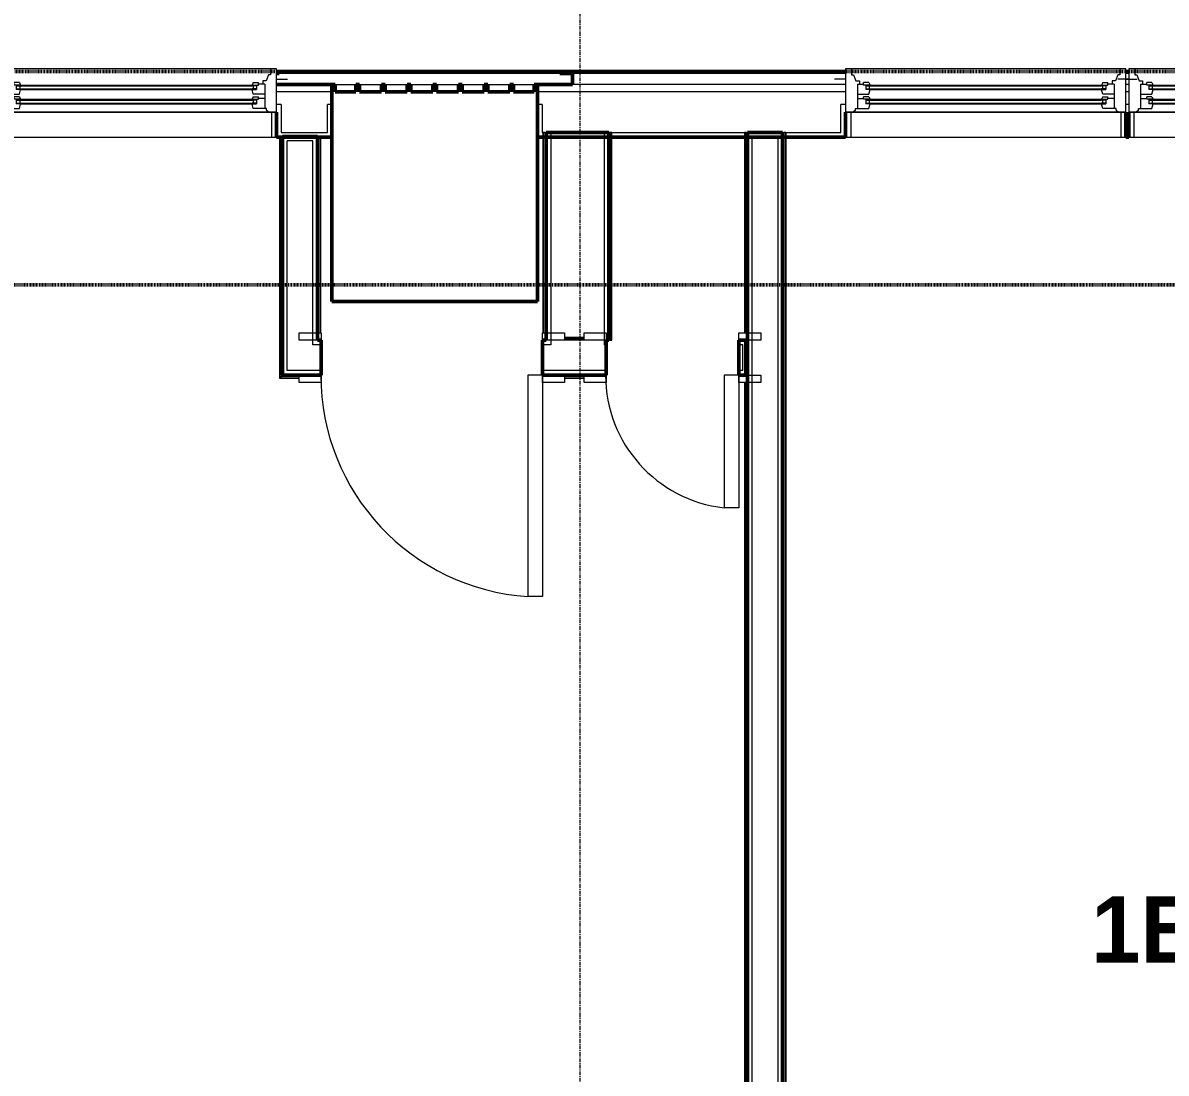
# Model space of a CAD drawing. Header units: inches. Extents: x -4235 to -464, y 9767 to 12344.
# Drawn here: x -2902.9 to -2747.9, y 11982.8 to 12125.2 of the extents above; entities that cross this region are included whole.
import ezdxf

# ---------------------------------------------------------------- set-up
doc = ezdxf.new("R2010")
doc.units = ezdxf.units.IN
doc.header["$MEASUREMENT"] = 0
doc.linetypes.add('Dash 1_16_', pattern=[0.125, 0.0625, -0.0625])
doc.linetypes.add('Grid Line 1_2_', pattern=[0.875, 0.5, -0.125, 0.125, -0.125])
for name, color, linetype, lineweight in [('0-1', 7, 'Continuous', 5), ('0-2', 254, 'Continuous', 9), ('A-AREA-IDEN', 2, 'Continuous', 9), ('A-DOOR-1', 7, 'Continuous', 9), ('A-DOOR-2', 130, 'Continuous', 20), ('A-DOOR-FRAM-1', 130, 'Continuous', 20), ('A-GENM', 5, 'Continuous', 9), ('A-GENM-5', 5, 'Continuous', 50), ('A-GLAZ-1', 151, 'Continuous', 9), ('A-GLAZ-2', 151, 'Continuous', 20), ('A-GLAZ-3', 151, 'Continuous', 50), ('A-WALL', 113, 'Continuous', 13), ('A-WALL-1', 250, 'Continuous', 50), ('A-WALL-2', 50, 'Continuous', 13), ('A-WALL-3', 10, 'Continuous', 9), ('A-WALL-4', 254, 'Continuous', 9), ('A-WALL-5', 7, 'Continuous', 9), ('A-WALL-6', 113, 'Continuous', 9), ('A-WALL-7', 113, 'Continuous', 50), ('C-PROP-LINE-1', 91, 'Dash 1_16_', 50), ('I-WALL-1', 250, 'Continuous', 50), ('I-WALL-2', 10, 'Continuous', 9), ('I-WALL-3', 254, 'Continuous', 9), ('I-WALL-4', 7, 'Continuous', 9), ('S-GRID-1', 1, 'Grid Line 1_2_', 9)]:
    doc.layers.add(name, color=color, linetype=linetype, lineweight=lineweight)
doc.styles.add('Century Gothic_B', font='GOTHICB.TTF', dxfattribs={"height": 9})

# ---------------------------------------------------------------- blocks, each defined once
blk = doc.blocks.new('Basic Wall _ INT - W4BØF - _5_8 GYP - 2X4 WOOD_BATT_ - 5_8 GYP_ - ___-2681032-BACKGROUND - 2ND FLOOR')
at = {"layer": 'A-WALL-3'}
for p, q in [((-2799.87, 12110.34), (-2799.83, 12110.34)), ((-2799.85, 12110.34), (-2799.87, 12110.34)), ((-2799.87, 12109.71), (-2799.87, 12110.34)), ((-2799.83, 12110.34), (-2799.75, 12110.34)), ((-2799.75, 12110.34), (-2799.46, 12110.34)), ((-2799.67, 12110.34), (-2799.73, 12110.34)), ((-2799.58, 12110.34), (-2799.67, 12110.34)), ((-2799.52, 12110.34), (-2799.55, 12110.34)), ((-2799.46, 12110.34), (-2799.52, 12110.34)), ((-2799.52, 12110.34), (-2799.52, 12109.71))]:
    blk.add_line(p, q, dxfattribs=at)
at = {"layer": 'A-WALL-4'}
for p, q in [((-2799.87, 11925.54), (-2799.87, 12109.71)), ((-2799.75, 12109.71), (-2799.75, 12110.34)), ((-2799.52, 12109.71), (-2799.52, 11925.54)), ((-2799.46, 12110.34), (-2799.46, 12109.71))]:
    blk.add_line(p, q, dxfattribs=at)
at = {"layer": 'A-WALL-5'}
for p, q in [((-2799.75, 11925.54), (-2799.75, 12109.71)), ((-2799.46, 12109.71), (-2799.46, 11925.54))]:
    blk.add_line(p, q, dxfattribs=at)
blk = doc.blocks.new('Basic Wall _ INT - W4BØF - _5_8 GYP - 2X4 WOOD_BATT_ - 5_8 GYP_ - ___-2681031-BACKGROUND - 2ND FLOOR')
at = {"layer": 'A-WALL-3'}
for p, q in [((-2804.97, 12110.34), (-2805.04, 12110.34)), ((-2805.04, 12110.34), (-2804.75, 12110.34)), ((-2804.83, 12110.34), (-2804.97, 12110.34)), ((-2804.97, 12110.34), (-2804.97, 12109.71)), ((-2804.76, 12110.34), (-2804.83, 12110.34)), ((-2804.75, 12110.34), (-2804.67, 12110.34)), ((-2804.67, 12110.34), (-2804.62, 12110.34)), ((-2804.62, 12110.34), (-2804.65, 12110.34)), ((-2804.62, 12109.71), (-2804.62, 12110.34)), ((-2804.97, 12082.19), (-2804.97, 12077.44)), ((-2804.62, 12077.44), (-2804.62, 12082.19))]:
    blk.add_line(p, q, dxfattribs=at)
at = {"layer": 'A-WALL-4'}
for p, q in [((-2805.04, 12110.34), (-2805.04, 12109.71)), ((-2804.97, 12109.71), (-2804.97, 12083.19)), ((-2804.75, 12110.34), (-2804.75, 12109.71)), ((-2804.62, 12083.19), (-2804.62, 12109.71)), ((-2805.04, 12082.19), (-2805.04, 12077.44)), ((-2804.75, 12082.19), (-2804.75, 12077.44)), ((-2804.97, 12076.44), (-2804.97, 11925.54)), ((-2804.62, 11925.54), (-2804.62, 12076.44))]:
    blk.add_line(p, q, dxfattribs=at)
at = {"layer": 'A-WALL-5'}
for p, q in [((-2805.04, 12109.71), (-2805.04, 12083.19)), ((-2804.75, 12109.71), (-2804.75, 12083.19)), ((-2805.04, 12076.44), (-2805.04, 11925.54)), ((-2804.75, 12076.44), (-2804.75, 11925.54))]:
    blk.add_line(p, q, dxfattribs=at)
blk = doc.blocks.new('Basic Wall _ INT - W4BØF - _5_8 GYP - 2X4 WOOD_BATT_ - 5_8 GYP_ - ___-2680525-BACKGROUND - 2ND FLOOR')
at = {"layer": 'A-WALL-3'}
for p, q in [((-2862.92, 12109.81), (-2862.95, 12109.81)), ((-2862.95, 12109.71), (-2862.95, 12109.81)), ((-2862.75, 12109.81), (-2862.81, 12109.81)), ((-2862.6, 12109.81), (-2862.74, 12109.81)), ((-2862.54, 12109.81), (-2862.6, 12109.81)), ((-2862.6, 12109.81), (-2862.6, 12109.71))]:
    blk.add_line(p, q, dxfattribs=at)
at = {"layer": 'A-WALL-4'}
for p, q in [((-2862.95, 12109.81), (-2862.91, 12109.81)), ((-2862.95, 12083.19), (-2862.95, 12109.71)), ((-2862.91, 12109.81), (-2862.82, 12109.81)), ((-2862.82, 12109.71), (-2862.82, 12109.81)), ((-2862.82, 12109.81), (-2862.65, 12109.81)), ((-2862.65, 12109.81), (-2862.54, 12109.81)), ((-2862.6, 12109.71), (-2862.6, 12083.19)), ((-2862.54, 12109.81), (-2862.54, 12109.71))]:
    blk.add_line(p, q, dxfattribs=at)
at = {"layer": 'A-WALL-5'}
for p, q in [((-2862.82, 12083.19), (-2862.82, 12109.71)), ((-2862.54, 12109.71), (-2862.54, 12083.19))]:
    blk.add_line(p, q, dxfattribs=at)
blk = doc.blocks.new('Basic Wall _ INT - W4BØF - _5_8 GYP - 2X4 WOOD_BATT_ - 5_8 GYP_ - ___-2680526-BACKGROUND - 2ND FLOOR')
at = {"layer": 'A-WALL-3'}
for p, q in [((-2868.05, 12109.81), (-2868.11, 12109.81)), ((-2867.9, 12109.81), (-2868.05, 12109.81)), ((-2868.05, 12109.81), (-2868.05, 12109.76)), ((-2867.84, 12109.81), (-2867.9, 12109.81)), ((-2867.7, 12109.81), (-2867.72, 12109.81)), ((-2867.7, 12109.71), (-2867.7, 12109.79)), ((-2868.11, 12077.03), (-2868.05, 12077.09)), ((-2868.05, 12077.09), (-2867.9, 12077.23)), ((-2867.9, 12077.24), (-2867.84, 12077.3)), ((-2867.72, 12077.42), (-2867.7, 12077.44))]:
    blk.add_line(p, q, dxfattribs=at)
at = {"layer": 'A-WALL-4'}
for p, q in [((-2868.11, 12109.81), (-2867.82, 12109.81)), ((-2868.11, 12109.81), (-2868.11, 12109.75)), ((-2868.05, 12109.71), (-2868.05, 12077.09)), ((-2867.82, 12109.81), (-2867.74, 12109.81)), ((-2867.82, 12109.78), (-2867.82, 12109.71)), ((-2867.74, 12109.81), (-2867.7, 12109.81)), ((-2867.7, 12077.44), (-2867.7, 12109.71))]:
    blk.add_line(p, q, dxfattribs=at)
at = {"layer": 'A-WALL-5'}
for p, q in [((-2868.11, 12109.71), (-2868.11, 12077.03)), ((-2867.82, 12109.71), (-2867.82, 12077.31))]:
    blk.add_line(p, q, dxfattribs=at)
at = {"layer": 'A-WALL-5', "flags": 128}
for points in [[(-2867.82, 12077.31), (-2867.84, 12077.29), (-2867.9, 12077.24), (-2867.99, 12077.15), (-2868.11, 12077.03)], [(-2867.74, 12077.4), (-2867.76, 12077.38), (-2867.78, 12077.36), (-2867.8, 12077.34), (-2867.81, 12077.33), (-2867.82, 12077.32), (-2867.82, 12077.31)]]:
    blk.add_lwpolyline(points, dxfattribs=at)
blk = doc.blocks.new('Basic Wall _ INT - W4BØF - _5_8 GYP - 2X4 WOOD_BATT_ - 5_8 GYP_ - ___-2680527-BACKGROUND - 2ND FLOOR')
at = {"layer": 'A-WALL-3'}
for p, q in [((-2829.44, 12082.54), (-2826.81, 12082.54)), ((-2826.81, 12082.19), (-2829.44, 12082.19))]:
    blk.add_line(p, q, dxfattribs=at)
at = {"layer": 'A-WALL-4'}
for p, q in [((-2829.44, 12082.6), (-2826.81, 12082.6)), ((-2826.81, 12082.31), (-2829.44, 12082.31))]:
    blk.add_line(p, q, dxfattribs=at)
blk = doc.blocks.new('Basic Wall _ INT - W4BØF - _5_8 GYP - 2X4 WOOD_BATT_ - 5_8 GYP_ - ___-2680528-BACKGROUND - 2ND FLOOR')
at = {"layer": 'A-WALL-3'}
for p, q in [((-2868.05, 12077.09), (-2868.11, 12077.03)), ((-2867.9, 12077.23), (-2868.05, 12077.09)), ((-2867.84, 12077.3), (-2867.9, 12077.24)), ((-2867.7, 12077.44), (-2867.72, 12077.42)), ((-2829.44, 12077.44), (-2832.44, 12077.44)), ((-2823.81, 12077.44), (-2826.81, 12077.44))]:
    blk.add_line(p, q, dxfattribs=at)
at = {"layer": 'A-WALL-4'}
for p, q in [((-2868.05, 12077.09), (-2865.44, 12077.09)), ((-2865.44, 12077.44), (-2867.7, 12077.44)), ((-2826.81, 12077.44), (-2829.44, 12077.44)), ((-2829.44, 12077.09), (-2826.81, 12077.09))]:
    blk.add_line(p, q, dxfattribs=at)
at = {"layer": 'A-WALL-5'}
for p, q in [((-2868.11, 12077.03), (-2865.44, 12077.03)), ((-2867.82, 12077.31), (-2865.44, 12077.31)), ((-2829.44, 12077.31), (-2826.81, 12077.31)), ((-2829.44, 12077.03), (-2826.81, 12077.03))]:
    blk.add_line(p, q, dxfattribs=at)
at = {"layer": 'A-WALL-5', "flags": 128}
for points in [[(-2868.11, 12077.03), (-2867.99, 12077.15), (-2867.9, 12077.24), (-2867.84, 12077.29), (-2867.82, 12077.31)], [(-2867.82, 12077.31), (-2867.82, 12077.32), (-2867.81, 12077.33), (-2867.8, 12077.34), (-2867.78, 12077.36), (-2867.76, 12077.38), (-2867.74, 12077.4)]]:
    blk.add_lwpolyline(points, dxfattribs=at)
blk = doc.blocks.new('SWING - SINGLE - FLUSH - 30_ x 80_ - MAGIC PAK DOOR - ACOUSTICAL SEAL-3199411-BACKGROUND - 2ND FLOOR')
at = {"layer": 'A-DOOR-1'}
blk.add_arc((15, -2.375), 30.067, 180, 266.18593, dxfattribs=at)
at = {"layer": 'A-DOOR-2'}
for p, q in [((13, -2.375), (13, -32.375)), ((15, -2.375), (13, -2.375)), ((15, -2.375), (15, -32.375)), ((15, -32.375), (13, -32.375))]:
    blk.add_line(p, q, dxfattribs=at)
at = {"layer": 'A-DOOR-FRAM-1'}
for p, q in [((-18, 2.375), (-18, 3.375)), ((-18, 3.375), (-15, 3.375)), ((-15, 3.375), (-15, 2.375)), ((15, 2.375), (15, 3.375)), ((15, 3.375), (18, 3.375)), ((18, 3.375), (18, 2.375)), ((-15, 2.375), (-18, 2.375)), ((18, 2.375), (15, 2.375)), ((-18, -2.375), (-15, -2.375)), ((-18, -3.375), (-18, -2.375)), ((-15, -2.375), (-15, -3.375)), ((15, -2.375), (18, -2.375)), ((15, -3.375), (15, -2.375)), ((18, -2.375), (18, -3.375)), ((-15, -3.375), (-18, -3.375)), ((18, -3.375), (15, -3.375))]:
    blk.add_line(p, q, dxfattribs=at)
blk = doc.blocks.new('SWING - SINGLE - FLUSH - 1-6 X 6-8 PASSAGE-3199409-BACKGROUND - 2ND FLOOR')
at = {"layer": 'A-DOOR-1'}
blk.add_arc((9, -2.38), 18.07, 180, 263.6442, dxfattribs=at)
at = {"layer": 'A-DOOR-2'}
for p, q in [((7, -2.38), (7, -20.33)), ((9, -2.38), (7, -2.38)), ((9, -2.38), (9, -20.33)), ((9, -20.33), (7, -20.33))]:
    blk.add_line(p, q, dxfattribs=at)
at = {"layer": 'A-DOOR-FRAM-1'}
for p, q in [((-12, 2.37), (-12, 3.37)), ((-12, 3.37), (-9, 3.37)), ((-9, 3.37), (-9, 2.37)), ((9, 2.37), (9, 3.37)), ((9, 3.37), (12, 3.37)), ((12, 3.37), (12, 2.37)), ((-9, 2.37), (-12, 2.37)), ((12, 2.37), (9, 2.37)), ((-12, -2.38), (-9, -2.38)), ((-12, -3.38), (-12, -2.38)), ((-9, -2.38), (-9, -3.38)), ((9, -2.38), (12, -2.38)), ((9, -3.38), (9, -2.38)), ((12, -2.38), (12, -3.38)), ((-9, -3.38), (-12, -3.38)), ((12, -3.38), (9, -3.38))]:
    blk.add_line(p, q, dxfattribs=at)
blk = doc.blocks.new('Basic Wall _ INT - W8BØF - _5_8 GYP - 2X8 WOOD_BATT_ - 5_8 GYP_ - ___-2703638-BACKGROUND - 2ND FLOOR')
at = {"layer": 'I-WALL-2'}
for p, q in [((-2832.29, 12110.34), (-2832.35, 12110.34)), ((-2832.35, 12110.34), (-2832.06, 12110.34)), ((-2832.14, 12110.34), (-2832.29, 12110.34)), ((-2832.29, 12109.71), (-2832.29, 12110.34)), ((-2832.08, 12110.34), (-2832.14, 12110.34)), ((-2832.06, 12110.34), (-2831.98, 12110.34)), ((-2831.98, 12110.34), (-2831.94, 12110.34)), ((-2831.94, 12110.34), (-2831.96, 12110.34)), ((-2831.94, 12110.33), (-2831.94, 12109.71))]:
    blk.add_line(p, q, dxfattribs=at)
at = {"layer": 'I-WALL-3'}
for p, q in [((-2832.35, 12109.71), (-2832.35, 12110.34)), ((-2832.29, 12083.19), (-2832.29, 12109.71)), ((-2832.06, 12110.33), (-2832.06, 12109.71)), ((-2831.94, 12109.71), (-2831.94, 12083.19))]:
    blk.add_line(p, q, dxfattribs=at)
at = {"layer": 'I-WALL-4'}
for p, q in [((-2832.35, 12083.19), (-2832.35, 12109.71)), ((-2832.06, 12109.71), (-2832.06, 12083.19))]:
    blk.add_line(p, q, dxfattribs=at)
blk = doc.blocks.new('Basic Wall _ INT - W8BØF - _5_8 GYP - 2X8 WOOD_BATT_ - 5_8 GYP_ - ___-2698450-BACKGROUND - 2ND FLOOR')
at = {"layer": 'I-WALL-2'}
for p, q in [((-2823.44, 12110.34), (-2823.39, 12110.34)), ((-2823.41, 12110.34), (-2823.44, 12110.34)), ((-2823.44, 12110.34), (-2823.44, 12109.71)), ((-2823.39, 12110.34), (-2823.31, 12110.34)), ((-2823.31, 12110.34), (-2823.02, 12110.34)), ((-2823.23, 12110.34), (-2823.3, 12110.34)), ((-2823.09, 12110.34), (-2823.23, 12110.34)), ((-2823.02, 12110.34), (-2823.09, 12110.34)), ((-2823.09, 12109.71), (-2823.09, 12110.34))]:
    blk.add_line(p, q, dxfattribs=at)
at = {"layer": 'I-WALL-3'}
for p, q in [((-2823.44, 12109.71), (-2823.44, 12082.19)), ((-2823.31, 12109.71), (-2823.31, 12110.34)), ((-2823.09, 12082.19), (-2823.09, 12109.71)), ((-2823.02, 12109.71), (-2823.02, 12110.34)), ((-2823.44, 12082.19), (-2823.41, 12082.19)), ((-2823.3, 12082.19), (-2823.23, 12082.19)), ((-2823.23, 12082.19), (-2823.09, 12082.19)), ((-2823.09, 12082.19), (-2823.02, 12082.19))]:
    blk.add_line(p, q, dxfattribs=at)
at = {"layer": 'I-WALL-4'}
for p, q in [((-2823.31, 12082.19), (-2823.31, 12109.71)), ((-2823.02, 12082.19), (-2823.02, 12109.71)), ((-2823.39, 12082.19), (-2823.44, 12082.19)), ((-2823.31, 12082.19), (-2823.39, 12082.19)), ((-2823.02, 12082.19), (-2823.31, 12082.19))]:
    blk.add_line(p, q, dxfattribs=at)
blk = doc.blocks.new('CTR - 1st Phase - Unit Layouts_rvt-1-BACKGROUND - 2ND FLOOR')
at = {"layer": 'A-WALL-1'}
for p, q in [((-2867.7, 12109.81), (-2867.7, 12077.44)), ((-2867.07, 12109.81), (-2867.7, 12109.81)), ((-2863.57, 12109.81), (-2867.07, 12109.81)), ((-2862.95, 12109.81), (-2863.57, 12109.81)), ((-2862.95, 12082.19), (-2862.95, 12109.81)), ((-2804.62, 12110.34), (-2804.62, 11922.54)), ((-2804, 12110.34), (-2804.62, 12110.34)), ((-2800.5, 12110.34), (-2804, 12110.34)), ((-2799.87, 12110.34), (-2800.5, 12110.34)), ((-2799.87, 11922.54), (-2799.87, 12110.34)), ((-2862.44, 12082.19), (-2862.95, 12082.19)), ((-2862.44, 12077.44), (-2862.44, 12082.19)), ((-2831.94, 12082.19), (-2832.44, 12082.19)), ((-2832.44, 12082.19), (-2832.44, 12077.44)), ((-2823.81, 12077.44), (-2823.81, 12082.19)), ((-2804.62, 12082.19), (-2805.81, 12082.19)), ((-2805.81, 12082.19), (-2805.81, 12077.44)), ((-2804.62, 12081.56), (-2804.62, 12082.19)), ((-2804.62, 12078.06), (-2804.62, 12081.56)), ((-2867.7, 12077.44), (-2867.07, 12077.44)), ((-2867.07, 12077.44), (-2862.95, 12077.44)), ((-2862.95, 12077.44), (-2862.44, 12077.44)), ((-2832.44, 12077.44), (-2823.81, 12077.44)), ((-2805.81, 12077.44), (-2804.62, 12077.44)), ((-2804.62, 12077.44), (-2804.62, 12078.06))]:
    blk.add_line(p, q, dxfattribs=at)
at = {"layer": 'A-WALL-2'}
for p, q in [((-2831.31, 12110.34), (-2831.31, 12082.19)), ((-2824.06, 12110.34), (-2824.06, 12082.19)), ((-2804, 11922.54), (-2804, 12109.71)), ((-2800.5, 12109.71), (-2804, 12109.71)), ((-2800.5, 11922.54), (-2800.5, 12109.71)), ((-2867.07, 12078.06), (-2867.07, 12109.19)), ((-2863.57, 12109.19), (-2867.07, 12109.19)), ((-2863.57, 12081.56), (-2863.57, 12109.19)), ((-2831.31, 12082.19), (-2831.31, 12081.56)), ((-2824.06, 12082.19), (-2824.06, 12081.56)), ((-2862.95, 12081.56), (-2863.57, 12081.56)), ((-2862.44, 12081.56), (-2862.95, 12081.56)), ((-2831.31, 12081.56), (-2832.44, 12081.56)), ((-2823.81, 12081.56), (-2824.06, 12081.56)), ((-2805.25, 12081.56), (-2805.81, 12081.56)), ((-2805.25, 12078.06), (-2805.25, 12081.56)), ((-2863.57, 12078.06), (-2867.07, 12078.06)), ((-2862.95, 12078.06), (-2863.57, 12078.06)), ((-2862.44, 12078.06), (-2862.95, 12078.06)), ((-2823.81, 12078.06), (-2832.44, 12078.06)), ((-2805.25, 12078.06), (-2805.81, 12078.06))]:
    blk.add_line(p, q, dxfattribs=at)
at = {"layer": 'A-WALL-3'}
for p, q in [((-2867.7, 12109.81), (-2862.95, 12109.81)), ((-2867.7, 12109.79), (-2867.7, 12109.71)), ((-2867.7, 12109.71), (-2867.7, 12077.44)), ((-2862.95, 12109.71), (-2862.95, 12109.81)), ((-2862.95, 12083.19), (-2862.95, 12109.71)), ((-2804.62, 12110.34), (-2804.62, 12109.71)), ((-2804.62, 12110.34), (-2799.87, 12110.34)), ((-2804.62, 12109.71), (-2804.62, 12083.19)), ((-2799.87, 12109.71), (-2799.87, 12110.34)), ((-2799.87, 11925.54), (-2799.87, 12109.71)), ((-2804.62, 12082.19), (-2804.62, 12077.44)), ((-2804.62, 12082.19), (-2804.62, 12077.44)), ((-2865.44, 12077.44), (-2867.7, 12077.44)), ((-2832.44, 12077.44), (-2829.44, 12077.44)), ((-2829.44, 12077.44), (-2826.81, 12077.44)), ((-2826.81, 12077.44), (-2823.81, 12077.44)), ((-2804.62, 12076.44), (-2804.62, 11925.54))]:
    blk.add_line(p, q, dxfattribs=at)
at = {"layer": 'A-WALL-4'}
for p, q in [((-2862.44, 12082.19), (-2862.44, 12077.44)), ((-2832.44, 12077.44), (-2832.44, 12082.19)), ((-2823.81, 12082.19), (-2823.81, 12077.44)), ((-2805.81, 12077.44), (-2805.81, 12082.19))]:
    blk.add_line(p, q, dxfattribs=at)
at = {"layer": 'I-WALL-1'}
for p, q in [((-2823.44, 12110.34), (-2831.94, 12110.34)), ((-2831.94, 12110.34), (-2831.94, 12082.19)), ((-2823.44, 12082.19), (-2823.44, 12110.34)), ((-2823.81, 12082.19), (-2823.44, 12082.19))]:
    blk.add_line(p, q, dxfattribs=at)
at = {"layer": 'I-WALL-2'}
for p, q in [((-2831.94, 12110.34), (-2823.44, 12110.34)), ((-2831.94, 12110.33), (-2831.94, 12109.71)), ((-2831.94, 12109.71), (-2831.94, 12083.19)), ((-2823.44, 12109.71), (-2823.44, 12110.34)), ((-2823.44, 12082.19), (-2823.44, 12109.71))]:
    blk.add_line(p, q, dxfattribs=at)
at = {"layer": 'I-WALL-3'}
blk.add_line((-2823.44, 12082.19), (-2823.81, 12082.19), dxfattribs=at)
at = {"layer": '0-2'}
for name, p in [('Basic Wall _ INT - W4BØF - _5_8 GYP - 2X4 WOOD_BATT_ - 5_8 GYP_ - ___-2680526-BACKGROUND - 2ND FLOOR', (0, 0)), ('Basic Wall _ INT - W4BØF - _5_8 GYP - 2X4 WOOD_BATT_ - 5_8 GYP_ - ___-2680525-BACKGROUND - 2ND FLOOR', (0, 0)), ('Basic Wall _ INT - W8BØF - _5_8 GYP - 2X8 WOOD_BATT_ - 5_8 GYP_ - ___-2703638-BACKGROUND - 2ND FLOOR', (0, 0)), ('Basic Wall _ INT - W8BØF - _5_8 GYP - 2X8 WOOD_BATT_ - 5_8 GYP_ - ___-2698450-BACKGROUND - 2ND FLOOR', (0, 0)), ('Basic Wall _ INT - W4BØF - _5_8 GYP - 2X4 WOOD_BATT_ - 5_8 GYP_ - ___-2681031-BACKGROUND - 2ND FLOOR', (0, 0)), ('Basic Wall _ INT - W4BØF - _5_8 GYP - 2X4 WOOD_BATT_ - 5_8 GYP_ - ___-2681032-BACKGROUND - 2ND FLOOR', (0, 0)), ('SWING - SINGLE - FLUSH - 30_ x 80_ - MAGIC PAK DOOR - ACOUSTICAL SEAL-3199411-BACKGROUND - 2ND FLOOR', (-2847.44, 12079.81)), ('SWING - SINGLE - FLUSH - 1-6 X 6-8 PASSAGE-3199409-BACKGROUND - 2ND FLOOR', (-2814.81, 12079.81)), ('Basic Wall _ INT - W4BØF - _5_8 GYP - 2X4 WOOD_BATT_ - 5_8 GYP_ - ___-2680527-BACKGROUND - 2ND FLOOR', (0, 0)), ('Basic Wall _ INT - W4BØF - _5_8 GYP - 2X4 WOOD_BATT_ - 5_8 GYP_ - ___-2680528-BACKGROUND - 2ND FLOOR', (0, 0))]:
    blk.add_blockref(name, p, dxfattribs=at)
blk = doc.blocks.new('Window-Double_Hung-Andersen-400_Series-Tilt_Wash - DOUBLE HUNG - REVERSE COTTAGE - 2ND FLOOR-2888385-BACKGROUND - 2ND FLOOR')
at = {"layer": 'A-GLAZ-1'}
for p, q in [((-16.29, 2.5), (-15.7, 2.5)), ((-16.29, 2.12), (-15.7, 2.12)), ((-15.82, 2.5), (-15.82, 2.12)), ((-15.7, 2.62), (15.7, 2.62)), ((-15.7, 2.5), (15.7, 2.5)), ((-15.7, 2.12), (15.7, 2.12)), ((-15.7, 2), (15.7, 2)), ((16.29, 2.5), (15.7, 2.5)), ((16.29, 2.12), (15.7, 2.12)), ((15.82, 2.5), (15.82, 2.12)), ((-16.29, 0.56), (-15.7, 0.56)), ((-16.29, 0.19), (-15.7, 0.19)), ((-15.82, 0.56), (-15.82, 0.19)), ((-15.7, 0.69), (15.7, 0.69)), ((-15.7, 0.56), (15.7, 0.56)), ((-15.7, 0.19), (15.7, 0.19)), ((-15.7, 0.06), (15.7, 0.06)), ((16.29, 0.56), (15.7, 0.56)), ((16.29, 0.19), (15.7, 0.19)), ((15.82, 0.56), (15.82, 0.19)), ((18.95, -1.06), (-18.95, -1.06)), ((-18.95, -1.06), (-18.95, -4.44)), ((-18.32, -1.06), (-18.32, -4.44)), ((18.32, -1.06), (18.32, -4.44)), ((18.95, -4.44), (18.95, -1.06)), ((-19.01, -3.94), (-19.01, -2.44)), ((-19.01, -2.44), (-18.95, -2.44)), ((18.95, -2.44), (19.01, -2.44)), ((19.01, -2.44), (19.01, -3.94)), ((-18.95, -3.94), (-19.01, -3.94)), ((-18.95, -4.44), (18.95, -4.44)), ((19.01, -3.94), (18.95, -3.94))]:
    blk.add_line(p, q, dxfattribs=at)
at = {"layer": 'A-GLAZ-2'}
for p, q in [((19.01, 4.81), (-19.01, 4.81)), ((-19.01, 4.81), (-19.01, -1.06)), ((-18.2, 4.81), (-18.2, 4)), ((18.2, 4.81), (18.2, 4)), ((19.01, -1.06), (19.01, 4.81)), ((-19.01, 3.44), (-20.51, 3.44)), ((-18.2, 4), (-17.92, 4)), ((-17.92, 4), (-17.61, 3.19)), ((-17.61, 3.19), (-17.14, 3.19)), ((-17.14, 3.19), (-17.14, 2.75)), ((17.14, 3.19), (17.14, 2.75)), ((17.61, 3.19), (17.14, 3.19)), ((17.92, 4), (17.61, 3.19)), ((18.2, 4), (17.92, 4)), ((19.01, 3.44), (20.51, 3.44)), ((-17.42, 2.75), (-16.57, 2.75)), ((-17.42, 2.75), (-17.42, -0.56)), ((-15.86, 2.97), (-16.57, 2.97)), ((-16.57, 2.62), (-16.57, 2.97)), ((-15.7, 2.62), (-16.57, 2.62)), ((-16.29, 2.62), (-16.29, 2)), ((-15.7, 2), (-16.29, 2)), ((-15.86, 2.97), (-15.7, 2.62)), ((-15.86, 1.37), (-15.7, 2)), ((15.86, 2.97), (15.7, 2.62)), ((15.7, 2.62), (16.57, 2.62)), ((15.7, 2), (16.29, 2)), ((15.86, 1.37), (15.7, 2)), ((15.86, 2.97), (16.57, 2.97)), ((16.29, 2.62), (16.29, 2)), ((16.57, 2.62), (16.57, 2.97)), ((17.42, 2.75), (16.57, 2.75)), ((17.42, 2.75), (17.42, -0.56)), ((-17.42, 1.37), (-15.86, 1.37)), ((-17.42, 0.81), (-16.57, 0.81)), ((-15.86, 1.03), (-16.57, 1.03)), ((-16.57, 0.69), (-16.57, 1.03)), ((-15.7, 0.69), (-16.57, 0.69)), ((-16.29, 0.69), (-16.29, 0.06)), ((-15.7, 0.06), (-16.29, 0.06)), ((-15.86, 1.03), (-15.7, 0.69)), ((-15.86, -0.56), (-15.7, 0.06)), ((15.86, 1.03), (15.7, 0.69)), ((15.7, 0.69), (16.57, 0.69)), ((15.7, 0.06), (16.29, 0.06)), ((15.86, -0.56), (15.7, 0.06)), ((17.42, 1.37), (15.86, 1.37)), ((15.86, 1.03), (16.57, 1.03)), ((16.29, 0.69), (16.29, 0.06)), ((16.57, 0.69), (16.57, 1.03)), ((17.42, 0.81), (16.57, 0.81)), ((-19.01, -1.06), (19.01, -1.06)), ((-17.67, -0.78), (-18, -1.06)), ((-17.67, -0.78), (-17.67, -0.56)), ((-17.67, -0.56), (-15.86, -0.56)), ((17.67, -0.56), (15.86, -0.56)), ((17.67, -0.78), (17.67, -0.56)), ((17.67, -0.78), (18, -1.06))]:
    blk.add_line(p, q, dxfattribs=at)
blk = doc.blocks.new('Perforated Panel at Magic-Pak - hvac panel - 2nd floor 2-2702972-BACKGROUND - 2ND FLOOR')
at = {"layer": 'A-GLAZ-3'}
for p, q in [((-19.01, -4.38), (19.01, -4.38)), ((-19.01, -4.44), (-19.01, -4.38)), ((19.01, -4.44), (-19.01, -4.44)), ((19.01, -4.38), (19.01, -4.44))]:
    blk.add_line(p, q, dxfattribs=at)
blk = doc.blocks.new('V-Series_EWC4_SPVU_RFA_2015 - 2ND AND 3RD FLOOR-2226480-BACKGROUND - 2ND FLOOR')
at = {"layer": 'A-GENM'}
for p, q in [((-3858.97, 11732.03), (-3858.97, 11734.83)), ((-3858.97, 11728.55), (-3858.97, 11731.53)), ((-3858.97, 11725.06), (-3858.97, 11728.05)), ((-3858.97, 11721.58), (-3858.97, 11724.56)), ((-3858.97, 11718.09), (-3858.97, 11721.08)), ((-3858.97, 11714.61), (-3858.97, 11717.59)), ((-3858.97, 11711.12), (-3858.97, 11714.11)), ((-3858.97, 11707.83), (-3858.97, 11710.62))]:
    blk.add_line(p, q, dxfattribs=at)
at = {"layer": 'A-GENM-5'}
for p, q in [((-3829.54, 11735.26), (-3858.97, 11735.26)), ((-3858.97, 11735.26), (-3858.97, 11734.83)), ((-3858.97, 11734.83), (-3857.97, 11734.83)), ((-3857.97, 11734.83), (-3857.97, 11732.03)), ((-3829.54, 11707.39), (-3829.54, 11735.26)), ((-3857.97, 11732.03), (-3858.97, 11732.03)), ((-3858.97, 11732.03), (-3858.97, 11731.53)), ((-3858.97, 11731.53), (-3857.97, 11731.53)), ((-3857.97, 11731.53), (-3857.97, 11728.55)), ((-3857.97, 11728.55), (-3858.97, 11728.55)), ((-3858.97, 11728.55), (-3858.97, 11728.05)), ((-3858.97, 11728.05), (-3857.97, 11728.05)), ((-3857.97, 11728.05), (-3857.97, 11725.06)), ((-3857.97, 11725.06), (-3858.97, 11725.06)), ((-3858.97, 11725.06), (-3858.97, 11724.56)), ((-3858.97, 11724.56), (-3857.97, 11724.56)), ((-3857.97, 11724.56), (-3857.97, 11721.58)), ((-3857.97, 11721.58), (-3858.97, 11721.58)), ((-3858.97, 11721.58), (-3858.97, 11721.08)), ((-3858.97, 11721.08), (-3857.97, 11721.08)), ((-3857.97, 11721.08), (-3857.97, 11718.09)), ((-3857.97, 11718.09), (-3858.97, 11718.09)), ((-3858.97, 11718.09), (-3858.97, 11717.59)), ((-3858.97, 11717.59), (-3857.97, 11717.59)), ((-3857.97, 11717.59), (-3857.97, 11714.61)), ((-3857.97, 11714.61), (-3858.97, 11714.61)), ((-3858.97, 11714.61), (-3858.97, 11714.11)), ((-3858.97, 11714.11), (-3857.97, 11714.11)), ((-3857.97, 11714.11), (-3857.97, 11711.12)), ((-3857.97, 11711.12), (-3858.97, 11711.12)), ((-3858.97, 11711.12), (-3858.97, 11710.62)), ((-3858.97, 11710.62), (-3857.97, 11710.62)), ((-3857.97, 11710.62), (-3857.97, 11707.83)), ((-3857.97, 11707.83), (-3858.97, 11707.83)), ((-3858.97, 11707.83), (-3858.97, 11707.39)), ((-3858.97, 11707.39), (-3829.54, 11707.39))]:
    blk.add_line(p, q, dxfattribs=at)
blk = doc.blocks.new('Family - ___-2835860-BACKGROUND - 2ND FLOOR')
at = {"layer": 'C-PROP-LINE-1'}
blk.add_line((-2636.92, 12118.59), (-3860.72, 12118.59), dxfattribs=at)
blk = doc.blocks.new('Family - ___-2835903-BACKGROUND - 2ND FLOOR')
at = {"layer": 'C-PROP-LINE-1'}
blk.add_line((-2096.82, 12089.69), (-3831.82, 12089.69), dxfattribs=at)
blk = doc.blocks.new('Family - ___-2835932-BACKGROUND - 2ND FLOOR')
at = {"layer": 'C-PROP-LINE-1'}
blk.add_line((-2067.92, 12118.59), (-3860.72, 12118.59), dxfattribs=at)

msp = doc.modelspace()

# ---------------------------------------------------------------- linework, layer by layer
at = {"layer": 'A-WALL'}
for p, q in [((-2791.34, 12118.34), (-2828.36, 12118.34)), ((-2752.94, 12118.34), (-2753.31, 12118.34)), ((-2861, 12115.84), (-2868.51, 12115.84)), ((-2791.34, 12115.84), (-2833.12, 12115.84)), ((-2791.34, 12116.84), (-2828.36, 12116.84)), ((-2752.94, 12116.84), (-2753.31, 12116.84)), ((-2752.94, 12115.84), (-2753.31, 12115.84)), ((-2867.89, 12114.15), (-2868.51, 12114.15)), ((-2867.89, 12114.15), (-2867.89, 12110.34)), ((-2861.62, 12110.34), (-2861.62, 12114.15)), ((-2861, 12114.15), (-2861.62, 12114.15)), ((-2832.5, 12114.15), (-2833.12, 12114.15)), ((-2832.5, 12114.15), (-2832.5, 12110.34)), ((-2791.96, 12110.34), (-2791.96, 12114.15)), ((-2791.34, 12114.15), (-2791.96, 12114.15)), ((-2752.94, 12114.15), (-2753.31, 12114.15)), ((-2867.89, 12110.34), (-2861.62, 12110.34)), ((-2832.5, 12110.34), (-2791.96, 12110.34))]:
    msp.add_line(p, q, dxfattribs=at)
at = {"layer": 'A-WALL-6'}
for p, q in [((-2868.51, 12109.71), (-2868.57, 12109.71)), ((-2791.27, 12109.71), (-2791.34, 12109.71)), ((-2753.31, 12109.71), (-2753.37, 12109.71)), ((-2752.87, 12109.71), (-2752.94, 12109.71))]:
    msp.add_line(p, q, dxfattribs=at)
at = {"layer": 'A-WALL-7'}
for p, q in [((-2868.14, 12118.59), (-2868.51, 12118.59)), ((-2868.51, 12118.34), (-2868.14, 12118.34)), ((-2868.14, 12118.34), (-2868.14, 12118.59)), ((-2791.34, 12118.59), (-2830.11, 12118.59)), ((-2830.11, 12118.59), (-2830.11, 12118.34)), ((-2830.11, 12118.34), (-2828.36, 12118.34)), ((-2828.36, 12118.34), (-2828.36, 12116.84)), ((-2752.94, 12118.59), (-2753.31, 12118.59)), ((-2861, 12116.84), (-2868.51, 12116.84)), ((-2861, 12109.71), (-2861, 12116.84)), ((-2828.36, 12116.84), (-2833.12, 12116.84)), ((-2833.12, 12116.84), (-2833.12, 12109.71)), ((-2868.51, 12113.09), (-2868.51, 12109.71)), ((-2791.34, 12109.71), (-2791.34, 12113.09)), ((-2753.31, 12113.09), (-2753.31, 12109.71)), ((-2752.94, 12109.71), (-2752.94, 12113.09)), ((-2868.51, 12109.71), (-2861, 12109.71)), ((-2833.12, 12109.71), (-2791.34, 12109.71)), ((-2753.31, 12109.71), (-2752.94, 12109.71))]:
    msp.add_line(p, q, dxfattribs=at)
at = {"layer": 'S-GRID-1'}
msp.add_line((-2827.32, 9836.18), (-2827.32, 12294.59), dxfattribs=at)

# ---------------------------------------------------------------- block references
at = {"layer": '0-1'}
msp.add_blockref('CTR - 1st Phase - Unit Layouts_rvt-1-BACKGROUND - 2ND FLOOR', (0, 0), dxfattribs=at)
at = {"layer": 'A-GENM', "rotation": 269.9999999999999}
msp.add_blockref('V-Series_EWC4_SPVU_RFA_2015 - 2ND AND 3RD FLOOR-2226480-BACKGROUND - 2ND FLOOR', (-14568.39, 8257.87), dxfattribs=at)
at = {"layer": 'A-GLAZ-1'}
for p in [(-2887.52, 12114.15), (-2772.32, 12114.15), (-2733.92, 12114.15)]:
    msp.add_blockref('Window-Double_Hung-Andersen-400_Series-Tilt_Wash - DOUBLE HUNG - REVERSE COTTAGE - 2ND FLOOR-2888385-BACKGROUND - 2ND FLOOR', p, dxfattribs=at)
at = {"layer": 'A-GLAZ-1', "rotation": 180}
msp.add_blockref('Perforated Panel at Magic-Pak - hvac panel - 2nd floor 2-2702972-BACKGROUND - 2ND FLOOR', (-2849.12, 12114.15), dxfattribs=at)
at = {"layer": 'C-PROP-LINE-1'}
for name in ['Family - ___-2835860-BACKGROUND - 2ND FLOOR', 'Family - ___-2835932-BACKGROUND - 2ND FLOOR', 'Family - ___-2835903-BACKGROUND - 2ND FLOOR']:
    msp.add_blockref(name, (0, 0), dxfattribs=at)

# ---------------------------------------------------------------- texts
at = {"layer": 'A-AREA-IDEN', "insert": (-2758.03, 12006.81), "char_height": 9, "width": 90.9, "attachment_point": 1, "style": 'Century Gothic_B'}
msp.add_mtext('1BD B - ADA', dxfattribs=at)

doc.saveas('drawing.dxf')
